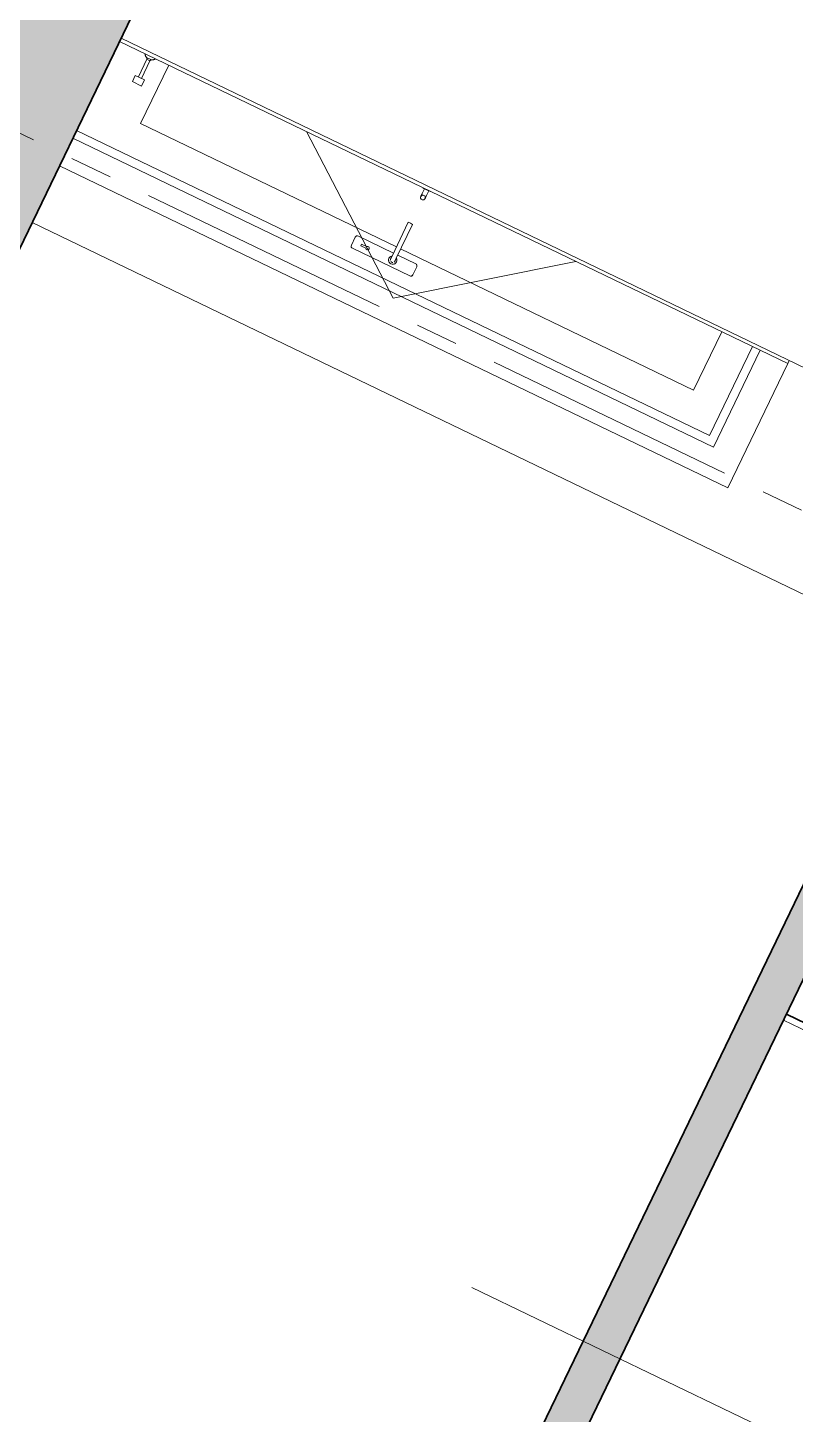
# Model space of a CAD drawing. Header units: millimetres. Extents: x 1373 to 40779, y 1939 to 6439.
# Drawn here: x 4517 to 4573.2, y 4573.9 to 4675.5 of the extents above; entities that cross this region are included whole.
import ezdxf

# ---------------------------------------------------------------- set-up
doc = ezdxf.new("R2010")
doc.units = ezdxf.units.MM
doc.linetypes.add('IMPORT-CENTER2', pattern=[112.5, 75, -12.5, 12.5, -12.5])
for name, color, linetype, lineweight in [('A-DETL', 6, 'Continuous', 30), ('A-DETL-GENF', 92, 'Continuous', 18), ('A-DOOR', 31, 'Continuous', 18), ('A-DOOR-FRAM', 31, 'Continuous', 18), ('A-FLOR-FNSH', 192, 'Continuous', 35), ('A-WALL', 20, 'Continuous', 9), ('A-WALL-FNSH', 113, 'Continuous', 18), ('HESAPLAMALAR', 2, 'Continuous', 30), ('S-COLS', 52, 'Continuous', 9), ('S-GRID', 252, 'IMPORT-CENTER2', 5), ('YAZI', 2, 'Continuous', 18)]:
    doc.layers.add(name, color=color, linetype=linetype, lineweight=lineweight)

# ---------------------------------------------------------------- blocks, each defined once
blk = doc.blocks.new('STB Stütze - rechteckig - 35-70-2122864-Schnitt 1')
at = {"layer": 'S-COLS'}
blk.add_line((1008.11, -212), (1008.11, -500), dxfattribs=at)
blk = doc.blocks.new('_MB_KAPI_CAMLI_B - _m_kapı_90_camlı-V53-Schnitt 1')
at = {"layer": 'A-DOOR'}
for p, q in [((597.45, -400), (597.45, -398.78)), ((598.95, -399.3), (597.45, -399.3)), ((597.45, -401.22), (597.45, -400)), ((597.45, -400.7), (598.95, -400.7)), ((598.18, -490.81), (598.18, -489.19)), ((604.35, -489.5), (598.6, -489.5)), ((598.6, -489.5), (598.6, -490.5)), ((598.6, -490.5), (604.35, -490.5)), ((606.35, -488.5), (604.35, -488.5)), ((604.35, -488.5), (604.35, -491.5)), ((604.35, -491.5), (606.35, -491.5)), ((606.35, -488.5), (606.35, -491.5))]:
    blk.add_line(p, q, dxfattribs=at)
at = {"layer": 'A-DOOR', "flags": 128}
for points in [[(598.95, -399.3), (598.99, -399.3), (599.03, -399.3), (599.07, -399.3), (599.11, -399.3), (599.15, -399.3), (599.19, -399.3), (599.23, -399.3), (599.27, -399.3), (599.3, -399.3), (599.34, -399.3), (599.38, -399.3), (599.41, -399.3), (599.45, -399.3), (599.48, -399.3), (599.52, -399.3), (599.55, -399.3), (599.58, -399.3), (599.61, -399.3), (599.64, -399.3), (599.67, -399.3), (599.7, -399.3), (599.72, -399.3), (599.75, -399.3), (599.77, -399.3), (599.79, -399.3), (599.81, -399.3), (599.83, -399.3), (599.85, -399.3), (599.87, -399.3), (599.88, -399.3), (599.9, -399.3), (599.91, -399.3), (599.92, -399.3), (599.93, -399.3), (599.94, -399.3), (599.94, -399.3), (599.95, -399.3), (599.95, -399.3), (599.95, -399.3)], [(599.95, -400.7), (599.95, -400.7), (599.95, -400.7), (599.94, -400.7), (599.94, -400.7), (599.93, -400.7), (599.92, -400.7), (599.91, -400.7), (599.9, -400.7), (599.89, -400.7), (599.87, -400.7), (599.86, -400.7), (599.84, -400.7), (599.82, -400.7), (599.8, -400.7), (599.78, -400.7), (599.75, -400.7), (599.73, -400.7), (599.7, -400.7), (599.68, -400.7), (599.65, -400.7), (599.62, -400.7), (599.59, -400.7), (599.56, -400.7), (599.52, -400.7), (599.49, -400.7), (599.46, -400.7), (599.42, -400.7), (599.39, -400.7), (599.35, -400.7), (599.31, -400.7), (599.28, -400.7), (599.24, -400.7), (599.2, -400.7), (599.16, -400.7), (599.12, -400.7), (599.08, -400.7), (599.04, -400.7), (599, -400.7), (598.96, -400.7), (598.95, -400.7)], [(599.95, -399.3), (599.98, -399.3), (600.01, -399.3), (600.04, -399.31), (600.06, -399.31), (600.09, -399.31), (600.12, -399.32)], [(600.13, -400.68), (600.1, -400.68), (600.07, -400.69), (600.04, -400.69), (600.01, -400.7), (599.99, -400.7), (599.96, -400.7), (599.95, -400.7)], [(600.51, -400.42), (600.5, -400.44), (600.48, -400.46), (600.46, -400.48), (600.44, -400.5), (600.42, -400.52), (600.4, -400.54), (600.38, -400.56), (600.35, -400.57), (600.33, -400.59), (600.31, -400.6), (600.28, -400.62), (600.26, -400.63), (600.23, -400.64), (600.21, -400.65)], [(600.49, -399.55), (600.51, -399.58), (600.52, -399.6), (600.54, -399.62), (600.56, -399.65), (600.57, -399.67), (600.58, -399.7), (600.59, -399.72), (600.6, -399.75), (600.61, -399.77), (600.62, -399.8), (600.63, -399.83), (600.64, -399.85), (600.64, -399.88), (600.65, -399.91), (600.65, -399.94)], [(597.33, -488.26), (597.4, -488.3), (597.47, -488.34), (597.53, -488.38), (597.59, -488.43), (597.66, -488.48), (597.72, -488.54), (597.77, -488.59), (597.83, -488.65), (597.88, -488.71), (597.93, -488.77), (597.98, -488.84), (598.02, -488.9), (598.07, -488.97), (598.11, -489.04), (598.14, -489.11), (598.18, -489.18), (598.18, -489.19)], [(598.18, -490.81), (598.15, -490.88), (598.11, -490.95), (598.07, -491.02), (598.03, -491.09), (597.99, -491.15), (597.94, -491.22), (597.89, -491.28), (597.84, -491.34), (597.78, -491.4), (597.72, -491.46), (597.66, -491.51), (597.6, -491.56), (597.54, -491.61), (597.47, -491.66), (597.41, -491.7), (597.34, -491.74)], [(598.18, -489.19), (598.19, -489.21), (598.2, -489.23), (598.21, -489.25), (598.22, -489.27), (598.23, -489.28), (598.25, -489.3), (598.26, -489.32), (598.27, -489.33), (598.29, -489.35), (598.3, -489.36), (598.32, -489.38), (598.33, -489.39), (598.35, -489.4), (598.37, -489.41), (598.38, -489.43), (598.4, -489.44), (598.42, -489.45), (598.44, -489.46), (598.46, -489.46), (598.48, -489.47), (598.5, -489.48), (598.52, -489.48), (598.54, -489.49), (598.56, -489.49), (598.58, -489.5), (598.6, -489.5), (598.6, -489.5)], [(598.6, -490.5), (598.58, -490.5), (598.56, -490.51), (598.54, -490.51), (598.52, -490.52), (598.5, -490.52), (598.48, -490.53), (598.46, -490.54), (598.44, -490.54), (598.42, -490.55), (598.4, -490.56), (598.39, -490.57), (598.37, -490.58), (598.35, -490.6), (598.33, -490.61), (598.32, -490.62), (598.3, -490.64), (598.29, -490.65), (598.27, -490.67), (598.26, -490.68), (598.25, -490.7), (598.23, -490.71), (598.22, -490.73), (598.21, -490.75), (598.2, -490.77), (598.19, -490.79), (598.18, -490.8), (598.18, -490.81)]]:
    blk.add_lwpolyline(points, dxfattribs=at)
at = {"layer": 'A-DOOR'}
for start, end in [(0, 180), (180, 0)]:
    blk.add_arc((599.95, -400), 0.7, start, end, dxfattribs=at)
at = {"layer": 'A-DOOR-FRAM'}
for q in [(596.35, -282.5), (597.35, -500)]:
    blk.add_line((597.35, -282.5), q, dxfattribs=at)
blk = doc.blocks.new('_MB_KAPI_CAMLI_B - _m_kapı_80_camlı-V55-Schnitt 1')
at = {"layer": 'A-DOOR'}
for p, q in [((597.35, -304), (616.35, -304)), ((616.35, -304), (616.35, -399.34)), ((630.35, -395), (597.35, -351.49)), ((618.35, -393.48), (618.35, -399.33)), ((621.68, -392.81), (619.02, -392.81)), ((622.35, -412.14), (622.35, -393.48)), ((630.35, -395), (597.35, -439.14)), ((619.35, -399.3), (608.35, -399.3)), ((608.35, -399.3), (608.35, -400)), ((608.35, -400), (608.35, -400.7)), ((608.35, -400.7), (619.35, -400.7)), ((616.35, -400.68), (616.35, -484)), ((618.35, -400.68), (618.35, -412.14)), ((620.1, -410.24), (620.1, -408.61)), ((620.6, -410.24), (620.1, -410.24)), ((620.6, -408.61), (620.6, -410.24)), ((619.02, -412.81), (621.68, -412.81)), ((616.35, -484), (597.35, -484))]:
    blk.add_line(p, q, dxfattribs=at)
at = {"layer": 'A-DOOR', "flags": 128}
for points in [[(620.35, -399.3), (620.35, -399.3), (620.35, -399.3), (620.34, -399.3), (620.34, -399.3), (620.33, -399.3), (620.32, -399.3), (620.31, -399.3), (620.3, -399.3), (620.29, -399.3), (620.27, -399.3), (620.26, -399.3), (620.24, -399.3), (620.22, -399.3), (620.2, -399.3), (620.18, -399.3), (620.15, -399.3), (620.13, -399.3), (620.1, -399.3), (620.08, -399.3), (620.05, -399.3), (620.02, -399.3), (619.99, -399.3), (619.96, -399.3), (619.92, -399.3), (619.89, -399.3), (619.86, -399.3), (619.82, -399.3), (619.79, -399.3), (619.75, -399.3), (619.71, -399.3), (619.68, -399.3), (619.64, -399.3), (619.6, -399.3), (619.56, -399.3), (619.52, -399.3), (619.48, -399.3), (619.44, -399.3), (619.4, -399.3), (619.36, -399.3), (619.35, -399.3)], [(619.35, -400.7), (619.39, -400.7), (619.43, -400.7), (619.47, -400.7), (619.51, -400.7), (619.55, -400.7), (619.59, -400.7), (619.63, -400.7), (619.67, -400.7), (619.7, -400.7), (619.74, -400.7), (619.78, -400.7), (619.81, -400.7), (619.85, -400.7), (619.88, -400.7), (619.92, -400.7), (619.95, -400.7), (619.98, -400.7), (620.01, -400.7), (620.04, -400.7), (620.07, -400.7), (620.1, -400.7), (620.12, -400.7), (620.15, -400.7), (620.17, -400.7), (620.19, -400.7), (620.21, -400.7), (620.23, -400.7), (620.25, -400.7), (620.27, -400.7), (620.28, -400.7), (620.3, -400.7), (620.31, -400.7), (620.32, -400.7), (620.33, -400.7), (620.34, -400.7), (620.34, -400.7), (620.35, -400.7), (620.35, -400.7), (620.35, -400.7)]]:
    blk.add_lwpolyline(points, dxfattribs=at)
at = {"layer": 'A-DOOR'}
for centre, radius, start, end in [((619.02, -393.48), 0.668, 90, 180), ((619.02, -393.48), 0.668, 90, 150), ((621.68, -393.48), 0.668, 0, 90), ((621.68, -393.48), 0.668, 30, 90), ((620.35, -400), 1.22, 0, 146.1363), ((620.35, -400), 1.22, 135, 146.1363), ((620.35, -400), 1.22, 213.8668, 0), ((620.35, -400), 1.22, 213.8668, 255), ((620.35, -400), 1.22, 90, 120), ((620.35, -400), 0.7, 60, 105), ((620.35, -400), 0.7, 255, 300), ((620.35, -400), 1.22, 270, 300), ((620.35, -400), 1.22, 45, 75), ((620.35, -400), 0.7, 0, 30), ((620.35, -400), 0.7, 330, 0), ((620.35, -400), 1.22, 315, 345), ((620.35, -408.17), 0.5, 300, 240), ((619.02, -412.14), 0.668, 180, 270), ((619.02, -412.14), 0.668, 210, 270), ((621.68, -412.14), 0.668, 270, 0), ((621.68, -412.14), 0.668, 270, 330)]:
    blk.add_arc(centre, radius, start, end, dxfattribs=at)
at = {"layer": 'A-DOOR-FRAM'}
for p, q in [((637.85, -282.5), (597.35, -282.5)), ((637.85, -500), (637.85, -282.5)), ((597.35, -291.5), (628.85, -291.5)), ((628.85, -291.5), (628.85, -500)), ((597.35, -294), (626.35, -294)), ((626.35, -294), (626.35, -500))]:
    blk.add_line(p, q, dxfattribs=at)
blk = doc.blocks.new('KOEWKOEW')
at = {"layer": 'YAZI', "linetype": 'Continuous', "lineweight": 0}
for p, q in [((28185.88, 4635.87), (28335.91, 4635.87)), ((28185.88, 4635.87), (28185.96, 4479.1)), ((28335.91, 4635.43), (28185.88, 4635.43)), ((28335.91, 4619.25), (28185.88, 4619.25)), ((28335.91, 4603.25), (28185.88, 4603.25)), ((28335.91, 4586.84), (28185.88, 4586.84)), ((28335.91, 4571.25), (28185.86, 4571.25))]:
    blk.add_line(p, q, dxfattribs=at)
blk = doc.blocks.new('A$C30a75ea0')
at = {"layer": 'A-DETL-GENF'}
h = blk.add_hatch(dxfattribs=at)
h.set_pattern_fill('ANSI33', color=153, style=0)
h.set_pattern_definition([(45, (-27770.17, 3654.365), (-4.490128, 4.490128), []), (45, (-27765.68, 3654.365), (-4.490128, 4.490128), [3.175, -1.5875])])
h.paths.add_polyline_path([(1940.75, 535.19), (1940.75, 2323.19), (2190.75, 2323.19), (2190.75, 2285.19), (2215.75, 2285.19), (2215.75, 2323.19), (2791.04, 2323.19), (2791.04, 2285.19), (2816.04, 2285.19), (2816.04, 2323.19), (2997.07, 2323.19), (2997.07, 2335.19), (2190.75, 2335.19), (1940.75, 2335.19), (1940.75, 2500.19), (1700.75, 2500.19), (1700.75, 2335.19), (601.03, 2335.19), (601.03, 2323.19), (731.03, 2323.19), (731.03, 2285.19), (756.03, 2285.19), (756.03, 2323.19), (1245.75, 2323.19), (1245.75, 2285.19), (1270.75, 2285.19), (1270.75, 2323.19), (1700.75, 2323.19), (1700.75, 2035.19), (630.76, 2035.19), (630.76, 2023.19), (731.03, 2023.19), (731.03, 1985.19), (756.03, 1985.19), (756.03, 2023.19), (1245.75, 2023.19), (1245.75, 1985.19), (1270.75, 1985.19), (1270.75, 2023.19), (1700.75, 2023.19), (1700.75, 1735.19), (630.76, 1735.19), (630.76, 1723.19), (731.03, 1723.19), (731.03, 1685.19), (756.03, 1685.19), (756.03, 1723.19), (1245.75, 1723.19), (1245.75, 1685.19), (1270.75, 1685.19), (1270.75, 1723.19), (1700.75, 1723.19), (1700.75, 1435.19), (630.76, 1435.19), (630.76, 1423.19), (731.03, 1423.19), (731.03, 1385.19), (756.03, 1385.19), (756.03, 1423.19), (1245.75, 1423.19), (1245.75, 1385.19), (1270.75, 1385.19), (1270.75, 1423.19), (1700.75, 1423.19), (1700.75, 1135.19), (630.76, 1135.19), (630.76, 1123.19), (731.03, 1123.19), (731.03, 1085.19), (756.03, 1085.19), (756.03, 1123.19), (1245.75, 1123.19), (1245.75, 1085.19), (1270.75, 1085.19), (1270.75, 1123.19), (1700.75, 1123.19), (1700.75, 835.19), (731.03, 835.19), (731.03, 805.19), (430.71, 805.19), (430.72, 535.19), (430.72, 505.19), (731.03, 505.19), (731.03, 475.19), (1700.75, 475.19), (1700.75, 345.19), (1940.75, 345.19), (1940.75, 475.19), (2816.04, 475.19), (2866.04, 475.19), (2866.04, 535.19), (2816.04, 535.19), (2816.04, 835.19), (2791.9, 835.19), (2190.75, 835.19), (2190.75, 785.19), (2215.75, 785.19), (2215.75, 823.19), (2791.9, 823.19), (2791.9, 535.19)])
h.paths.add_polyline_path([(1915.75, 385.19), (1725.75, 385.19), (1725.75, 535.19), (1725.75, 2485.19), (1915.75, 2485.19), (1915.75, 2035.19), (1915.75, 535.19)], flags=16)
h.paths.add_polyline_path([(1700.75, 535.19), (455.71, 535.19), (455.71, 790.56), (731.03, 790.56), (756.03, 789.56), (756.03, 823.19), (1245.75, 823.19), (1245.75, 785.19), (1270.75, 785.19), (1270.75, 823.19), (1700.75, 823.19)], flags=16)
at = {"layer": 'A-DETL'}
blk.add_lwpolyline([(731.03, 835.19), (731.03, 805.19), (430.71, 805.19), (430.72, 535.19), (430.72, 505.19), (731.03, 505.19), (731.03, 475.19), (1700.75, 475.19), (1700.75, 345.19), (1940.75, 345.19), (1940.75, 475.19), (2816.04, 475.19), (2866.04, 475.19), (2866.04, 535.19), (2816.04, 535.19), (2816.04, 835.19), (2791.9, 835.19), (2190.75, 835.19), (2190.75, 785.19), (2215.75, 785.19), (2215.75, 823.19), (2791.9, 823.19), (2791.9, 535.19), (1940.75, 535.19)], dxfattribs=at)
at = {"layer": 'A-FLOR-FNSH', "color": 250}
for p, q in [((2789.84, 835.19), (2205.75, 835.19)), ((2215.75, 823.19), (2789.84, 823.19)), ((2817.37, 535.19), (1940.75, 535.19))]:
    blk.add_line(p, q, dxfattribs=at)
at = {"layer": 'A-WALL', "lineweight": 35}
blk.add_line((2505.75, 1123.19), (2505.75, 835.19), dxfattribs=at)
at = {"layer": 'A-WALL'}
for p, q in [((2332.75, 823.19), (2332.75, 535.19)), ((2392.75, 823.19), (2392.75, 535.19))]:
    blk.add_line(p, q, dxfattribs=at)
at = {"layer": 'A-WALL-FNSH', "color": 7, "lineweight": 9}
blk.add_line((2507.75, 835.19), (2507.75, 1123.19), dxfattribs=at)
at = {"layer": 'S-GRID', "lineweight": 18}
blk.add_line((2370.75, 0), (2370.75, 3015.89), dxfattribs=at)
at = {"layer": 'A-DOOR'}
for name in ['_MB_KAPI_CAMLI_B - _m_kapı_90_camlı-V53-Schnitt 1', '_MB_KAPI_CAMLI_B - _m_kapı_80_camlı-V55-Schnitt 1']:
    blk.add_blockref(name, (1736.4, 1035.19), dxfattribs=at)
at = {"layer": 'HESAPLAMALAR', "linetype": 'ByBlock'}
blk.add_blockref('KOEWKOEW', (-25567.96, -3692.14), dxfattribs=at)
at = {"layer": 'S-COLS'}
blk.add_blockref('STB Stütze - rechteckig - 35-70-2122864-Schnitt 1', (1736.4, 1035.19), dxfattribs=at)

msp = doc.modelspace()

# ---------------------------------------------------------------- block references
at = {"layer": 'HESAPLAMALAR', "color": 4, "xscale": 0.2499999999999999, "yscale": 0.2499999999999999, "zscale": 0.2499999999999999, "rotation": 244.2513197565932}
msp.add_blockref('A$C30a75ea0', (4656.66, 5258.15), dxfattribs=at)

doc.saveas('drawing.dxf')
